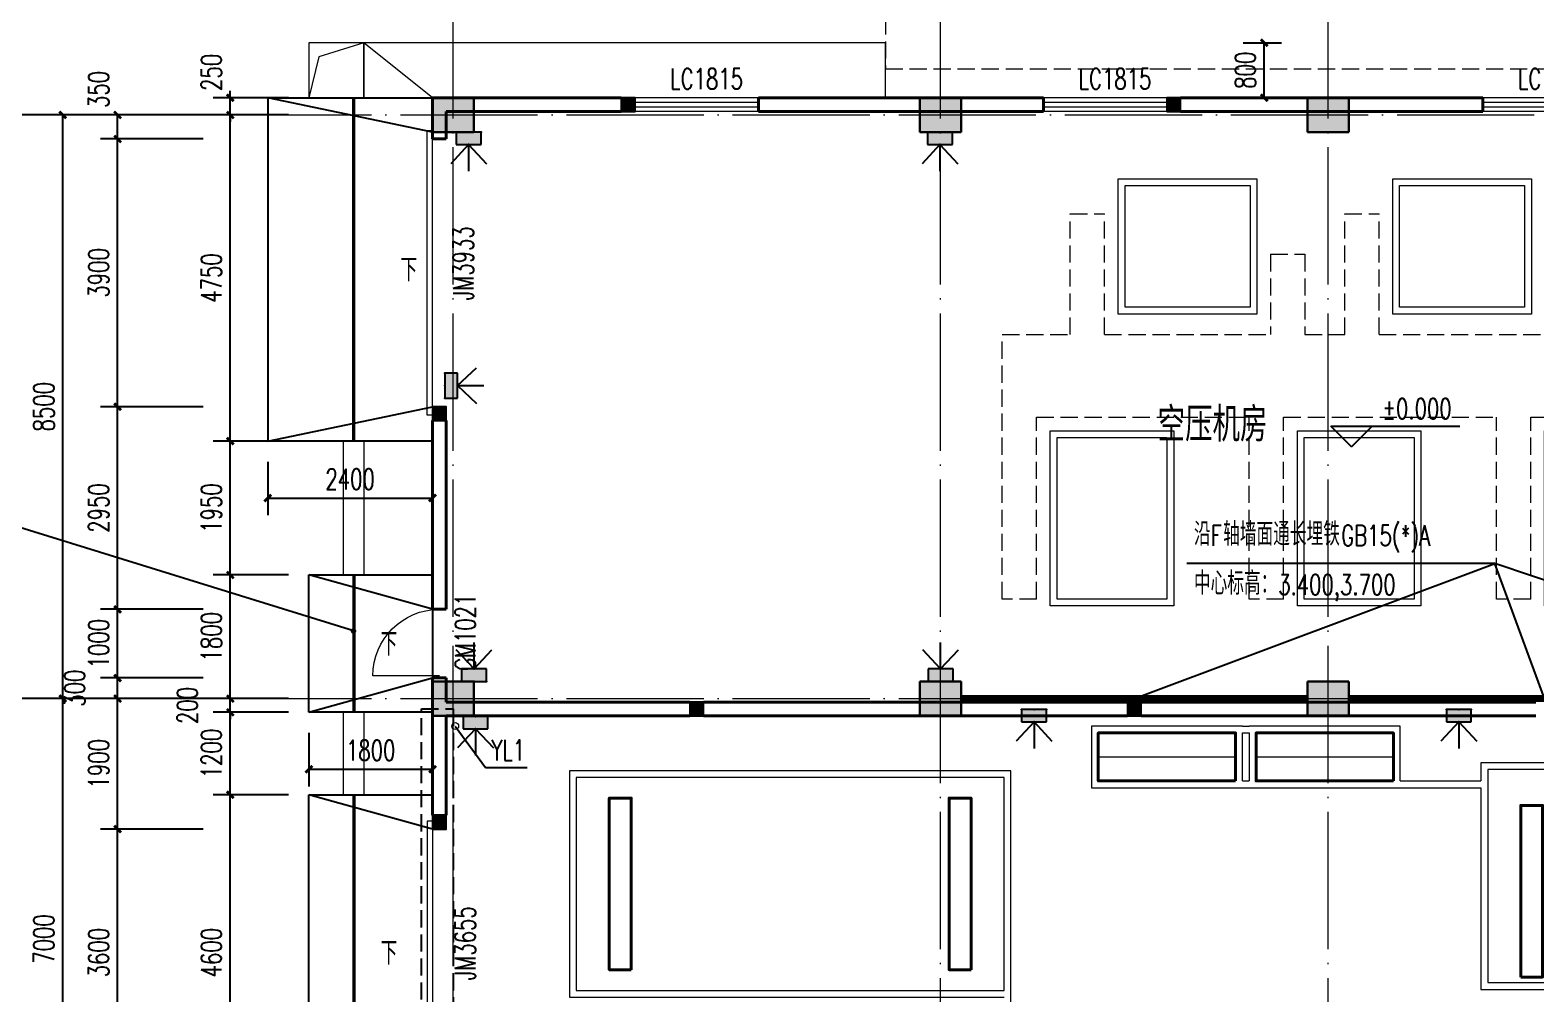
# Model space of a CAD drawing. Extents: x 238398 to 585159, y -66832 to 191977.
# Drawn here: x 384248 to 406185, y 78296 to 92331 of the extents above; entities that cross this region are included whole.
import ezdxf

# ---------------------------------------------------------------- set-up
doc = ezdxf.new("R2010")
doc.units = 0
doc.header["$LTSCALE"] = 1000
doc.header["$MEASUREMENT"] = 0
for name, pattern in [('DASH', [0.35, 0.25, -0.1]), ('DASHDOT', [1, 0.5, -0.25, 0, -0.25]), ('DOTE', [2.42, 2, -0.2, 0.02, -0.2])]:
    doc.linetypes.add(name, pattern=pattern)
doc.layers.get('0').update_dxf_attribs({"color": 8})
doc.layers.get('Defpoints').update_dxf_attribs({"color": 8})
for name, color, linetype in [('-人员定位', 6, 'Continuous'), ('AXIS', 8, 'Continuous'), ('DIM_ELEV', 8, 'Continuous'), ('DIM_LEAD', 8, 'Continuous'), ('DIM_SYMB', 8, 'Continuous'), ('GZZ', 8, 'Continuous'), ('PUB_DIM', 8, 'Continuous'), ('S_STAIR', 8, 'Continuous'), ('WINDOW_TEXT', 8, 'Continuous')]:
    doc.layers.add(name, color=color, linetype=linetype)
for name, color, linetype, lineweight in [('COLUMN', 8, 'Continuous', 30), ('DOTE', 8, 'DOTE', 13), ('PUB_HATCH', 8, 'Continuous', 5), ('PUB_TEXT', 8, 'Continuous', 20), ('WALL', 8, 'Continuous', 40), ('WINDOW', 8, 'Continuous', 18), ('水', 8, 'Continuous', 18), ('电', 8, 'Continuous', 18), ('设备层', 8, 'Continuous', 5)]:
    doc.layers.add(name, color=color, linetype=linetype, lineweight=lineweight)
doc.styles.add('_TCH_DIM', font='SIMPLEX', dxfattribs={"bigfont": 'GBCBIG'})
doc.styles.add('_TCH_DIM_T3', font='SIMPLEX', dxfattribs={"width": 0.705882, "bigfont": 'GBCBIG'})
doc.styles.add('_TCH_WINDOW', font='geditxt.shx', dxfattribs={"bigfont": 'hztxt1.shx'})
doc.styles.add('HZTXT', font='geditxt.shx', dxfattribs={"width": 0.8, "bigfont": 'hztxt1.shx'})
doc.dimstyles.new('_TCH_ARCH&&100', dxfattribs={"dimtxt": 297.5, "dimasz": 100, "dimexe": 250, "dimexo": 300, "dimgap": 126.25, "dimtad": 1, "dimdec": 0, "dimzin": 0, "dimdsep": 46, "dimtxsty": '_TCH_DIM_T3', "dimblk": 'ARCHTICK', "dimcen": 0.09, "dimazin": 2, "dimtfac": 1, "dimtdec": 0, "dimtix": 1, "dimtmove": 2, "dimatfit": 3, "dimfxl": 0, "dimtolj": 1, "dimtzin": 0, "dimarcsym": 0})

# ---------------------------------------------------------------- blocks, each defined once
blk = doc.blocks.new('_ArchTick')
at = {"color": 0, "linetype": 'ByBlock', "const_width": 0.4}
blk.add_lwpolyline([(-0.5, -0.5), (0.5, 0.5)], dxfattribs=at)
blk = doc.blocks.new('*D529')
at = {"layer": 'AXIS', "color": 0, "lineweight": -2}
for p, q in [((386922, 91096), (383672, 91096)), ((383922, 47596), (383922, 91096)), ((386922, 47596), (383672, 47596))]:
    blk.add_line(p, q, dxfattribs=at)
at = {"layer": 'Defpoints', "color": 0}
for p in [(383922, 91096), (387222, 91096), (387222, 47596)]:
    blk.add_point(p, dxfattribs=at)
at = {"layer": 'AXIS', "color": 0, "lineweight": -2, "xscale": 100, "yscale": 100, "zscale": 100}
for p, rotation in [((383922, 91096), 90), ((383922, 47596), 270)]:
    blk.add_blockref('_ArchTick', p, dxfattribs=dict(at, rotation=rotation))
at = {"layer": 'AXIS', "color": 0, "insert": (383647, 69346), "char_height": 297.5, "attachment_point": 5, "rotation": 90, "style": '_TCH_DIM_T3'}
blk.add_mtext('\\A1;43500', dxfattribs=at)
blk = doc.blocks.new('*D534')
at = {"layer": 'AXIS', "color": 0, "lineweight": -2}
for p, q in [((386922, 82596), (384472, 82596)), ((384722, 75596), (384722, 82596)), ((386922, 75596), (384472, 75596))]:
    blk.add_line(p, q, dxfattribs=at)
at = {"layer": 'Defpoints', "color": 0}
for p in [(384722, 82596), (387222, 82596), (387222, 75596)]:
    blk.add_point(p, dxfattribs=at)
at = {"layer": 'AXIS', "color": 0, "lineweight": -2, "xscale": 100, "yscale": 100, "zscale": 100}
for p, rotation in [((384722, 82596), 90), ((384722, 75596), 270)]:
    blk.add_blockref('_ArchTick', p, dxfattribs=dict(at, rotation=rotation))
at = {"layer": 'AXIS', "color": 0, "insert": (384447, 79096), "char_height": 297.5, "attachment_point": 5, "rotation": 90, "style": '_TCH_DIM_T3'}
blk.add_mtext('\\A1;7000', dxfattribs=at)
blk = doc.blocks.new('*D535')
at = {"layer": 'AXIS', "color": 0, "lineweight": -2}
for p, q in [((386922, 91096), (384472, 91096)), ((384722, 82596), (384722, 91096)), ((386922, 82596), (384472, 82596))]:
    blk.add_line(p, q, dxfattribs=at)
at = {"layer": 'Defpoints', "color": 0}
for p in [(384722, 91096), (387222, 91096), (387222, 82596)]:
    blk.add_point(p, dxfattribs=at)
at = {"layer": 'AXIS', "color": 0, "lineweight": -2, "xscale": 100, "yscale": 100, "zscale": 100}
for p, rotation in [((384722, 91096), 90), ((384722, 82596), 270)]:
    blk.add_blockref('_ArchTick', p, dxfattribs=dict(at, rotation=rotation))
at = {"layer": 'AXIS', "color": 0, "insert": (384447, 86846), "char_height": 297.5, "attachment_point": 5, "rotation": 90, "style": '_TCH_DIM_T3'}
blk.add_mtext('\\A1;8500', dxfattribs=at)
blk = doc.blocks.new('readsfdsasdas')
at = {"layer": '设备层', "linetype": 'DASH'}
for p, q in [((359154, 152794), (373264, 152794)), ((359154, 152794), (359154, 152044)), ((373264, 148174), (373264, 152794)), ((359154, 152044), (372764, 152044)), ((372764, 148174), (372764, 152044)), ((361844, 148174), (361844, 149934)), ((361844, 149934), (362344, 149934)), ((362344, 148174), (362344, 149934)), ((365844, 148174), (365844, 149934)), ((365844, 149934), (366344, 149934)), ((366344, 148174), (366344, 149934)), ((369844, 148174), (369844, 149934)), ((369844, 149934), (370344, 149934)), ((370344, 148174), (370344, 149934)), ((364764, 149344), (365264, 149344)), ((364764, 149344), (364764, 148174)), ((365264, 149344), (365264, 148174)), ((368764, 149344), (369264, 149344)), ((368764, 149344), (368764, 148174)), ((369264, 149344), (369264, 148174)), ((360854, 148174), (361844, 148174)), ((360854, 144324), (360854, 148174)), ((362344, 148174), (364764, 148174)), ((365264, 148174), (365844, 148174)), ((366344, 148174), (368764, 148174)), ((369264, 148174), (369844, 148174)), ((370344, 148174), (372764, 148174)), ((373264, 148174), (377054, 148174)), ((377054, 148174), (377054, 146974)), ((361354, 144324), (361354, 146974)), ((361354, 146974), (364454, 146974)), ((364454, 144324), (364454, 146974)), ((364954, 144324), (364954, 146974)), ((364954, 146974), (368054, 146974)), ((368054, 144324), (368054, 146974)), ((368554, 144324), (368554, 146974)), ((368554, 146974), (371654, 146974)), ((371654, 144324), (371654, 146974)), ((372154, 144324), (372154, 146974)), ((372154, 146974), (377054, 146974)), ((361354, 144324), (360854, 144324)), ((364954, 144324), (364454, 144324)), ((368554, 144324), (368054, 144324)), ((372154, 144324), (371654, 144324))]:
    blk.add_line(p, q, dxfattribs=at)
at = {"layer": '设备层'}
for points in [[(362544, 150444), (364564, 150444), (364564, 148474), (362544, 148474)], [(362644, 150344), (364464, 150344), (364464, 148574), (362644, 148574)], [(366544, 150444), (368564, 150444), (368564, 148474), (366544, 148474)], [(366644, 150344), (368464, 150344), (368464, 148574), (366644, 148574)], [(370544, 150444), (372564, 150444), (372564, 148474), (370544, 148474)], [(370644, 150344), (372464, 150344), (372464, 148574), (370644, 148574)], [(361554, 144224), (361554, 146774), (363354, 146774), (363354, 144224)], [(365154, 144224), (365154, 146774), (366954, 146774), (366954, 144224)], [(368754, 144224), (368754, 146774), (370554, 146774), (370554, 144224)], [(372354, 144224), (372354, 146774), (374154, 146774), (374154, 144224)], [(361654, 144324), (361654, 146674), (363254, 146674), (363254, 144324)], [(365254, 144324), (365254, 146674), (366854, 146674), (366854, 144324)], [(368854, 144324), (368854, 146674), (370454, 146674), (370454, 144324)], [(372454, 144324), (372454, 146674), (374054, 146674), (374054, 144324)]]:
    blk.add_lwpolyline(points, close=True, dxfattribs=at)
blk = doc.blocks.new('43asdffda')
at = {"layer": '设备层'}
for p, q in [((426555, 131030), (426655, 131030)), ((426555, 130930), (426655, 130930)), ((426555, 130230), (426655, 130230)), ((426555, 130130), (426655, 130130)), ((422601, 129980), (422601, 129980))]:
    blk.add_line(p, q, dxfattribs=at)
at = {"layer": '设备层', "linetype": 'DASHDOT', "ltscale": 500}
for p, q in [((424455, 130580), (426455, 130580)), ((426755, 130580), (428755, 130580))]:
    blk.add_line(p, q, dxfattribs=at)
at = {"layer": '设备层', "ltscale": 500}
for p, q in [((428855, 130230), (430028, 130230)), ((428855, 130130), (430028, 130130)), ((423182, 126060), (423182, 127380))]:
    blk.add_line(p, q, dxfattribs=at)
at = {"layer": '设备层'}
for points in [[(426555, 131030), (424355, 131030), (424355, 130130)], [(428855, 130230), (428855, 131030), (426655, 131030)], [(426555, 130230), (426555, 130930)], [(426655, 130930), (426655, 130230)], [(423182, 127380), (423182, 130380), (416749, 130380), (416749, 127080), (423082, 127080)], [(436461, 127495), (436461, 130495), (430028, 130495), (430028, 130230)], [(436361, 127295), (436361, 130395), (430128, 130395), (430128, 127295), (436361, 127295)], [(423082, 127180), (423082, 130280), (416849, 130280), (416849, 127180), (423082, 127180)], [(424355, 130130), (426555, 130130)], [(426655, 130130), (428855, 130130)], [(430028, 130130), (430028, 127195), (436361, 127195)]]:
    blk.add_lwpolyline(points, dxfattribs=at)
at = {"layer": '设备层', "lineweight": 40}
for points in [[(426455, 130230), (426455, 130930), (424455, 130930), (424455, 130230)], [(428755, 130230), (428755, 130930), (426755, 130930), (426755, 130230)], [(417650, 127480), (417650, 129980), (417330, 129980), (417330, 127480)], [(422601, 127480), (422601, 129980), (422281, 129980), (422281, 127480)], [(430609, 127375), (430609, 129875), (430929, 129875), (430929, 127375)]]:
    blk.add_lwpolyline(points, close=True, dxfattribs=at)
at = {"layer": '设备层', "ltscale": 500}
for points in [[(426555, 130230), (426555, 130930)], [(426655, 130930), (426655, 130230)]]:
    blk.add_lwpolyline(points, dxfattribs=at)
blk = doc.blocks.new('*D139')
at = {"layer": 'Defpoints', "color": 0}
for p in [(387164, 91346), (388310, 91346), (388310, 91096)]:
    blk.add_point(p, dxfattribs=at)
at = {"layer": 'PUB_DIM', "color": 0, "lineweight": -2}
for p, q in [((388010, 91346), (386914, 91346)), ((387164, 91346), (387164, 91446)), ((387164, 91096), (387164, 91346)), ((388010, 91096), (386914, 91096)), ((387164, 91096), (387164, 90996))]:
    blk.add_line(p, q, dxfattribs=at)
at = {"layer": 'PUB_DIM', "color": 0, "lineweight": -2, "xscale": 100, "yscale": 100, "zscale": 100}
for p, rotation in [((387164, 91346), 270), ((387164, 91096), 90)]:
    blk.add_blockref('_ArchTick', p, dxfattribs=dict(at, rotation=rotation))
at = {"layer": 'PUB_DIM', "color": 0, "insert": (386889, 91716), "char_height": 297.5, "attachment_point": 5, "rotation": 90, "style": '_TCH_DIM_T3'}
blk.add_mtext('\\A1;250', dxfattribs=at)
blk = doc.blocks.new('*D140')
at = {"layer": 'Defpoints', "color": 0}
for p in [(387164, 91096), (388310, 91096), (388310, 86346)]:
    blk.add_point(p, dxfattribs=at)
at = {"layer": 'PUB_DIM', "color": 0, "lineweight": -2}
for p, q in [((388010, 91096), (386914, 91096)), ((387164, 86346), (387164, 91096)), ((388010, 86346), (386914, 86346))]:
    blk.add_line(p, q, dxfattribs=at)
at = {"layer": 'PUB_DIM', "color": 0, "lineweight": -2, "xscale": 100, "yscale": 100, "zscale": 100}
for p, rotation in [((387164, 91096), 90), ((387164, 86346), 270)]:
    blk.add_blockref('_ArchTick', p, dxfattribs=dict(at, rotation=rotation))
at = {"layer": 'PUB_DIM', "color": 0, "insert": (386889, 88721), "char_height": 297.5, "attachment_point": 5, "rotation": 90, "style": '_TCH_DIM_T3'}
blk.add_mtext('\\A1;4750', dxfattribs=at)
blk = doc.blocks.new('*D141')
at = {"layer": 'Defpoints', "color": 0}
for p in [(387164, 86346), (388310, 86346), (388310, 84396)]:
    blk.add_point(p, dxfattribs=at)
at = {"layer": 'PUB_DIM', "color": 0, "lineweight": -2}
for p, q in [((388010, 86346), (386914, 86346)), ((387164, 84396), (387164, 86346)), ((388010, 84396), (386914, 84396))]:
    blk.add_line(p, q, dxfattribs=at)
at = {"layer": 'PUB_DIM', "color": 0, "lineweight": -2, "xscale": 100, "yscale": 100, "zscale": 100}
for p, rotation in [((387164, 86346), 90), ((387164, 84396), 270)]:
    blk.add_blockref('_ArchTick', p, dxfattribs=dict(at, rotation=rotation))
at = {"layer": 'PUB_DIM', "color": 0, "insert": (386889, 85371), "char_height": 297.5, "attachment_point": 5, "rotation": 90, "style": '_TCH_DIM_T3'}
blk.add_mtext('\\A1;1950', dxfattribs=at)
blk = doc.blocks.new('*D142')
at = {"layer": 'Defpoints', "color": 0}
for p in [(387164, 84396), (388310, 84396), (388310, 82596)]:
    blk.add_point(p, dxfattribs=at)
at = {"layer": 'PUB_DIM', "color": 0, "lineweight": -2}
for p, q in [((388010, 84396), (386914, 84396)), ((387164, 82596), (387164, 84396)), ((388010, 82596), (386914, 82596))]:
    blk.add_line(p, q, dxfattribs=at)
at = {"layer": 'PUB_DIM', "color": 0, "lineweight": -2, "xscale": 100, "yscale": 100, "zscale": 100}
for p, rotation in [((387164, 84396), 90), ((387164, 82596), 270)]:
    blk.add_blockref('_ArchTick', p, dxfattribs=dict(at, rotation=rotation))
at = {"layer": 'PUB_DIM', "color": 0, "insert": (386889, 83496), "char_height": 297.5, "attachment_point": 5, "rotation": 90, "style": '_TCH_DIM_T3'}
blk.add_mtext('\\A1;1800', dxfattribs=at)
blk = doc.blocks.new('*D143')
at = {"layer": 'Defpoints', "color": 0}
for p in [(387164, 82596), (388310, 82596), (388310, 82396)]:
    blk.add_point(p, dxfattribs=at)
at = {"layer": 'PUB_DIM', "color": 0, "lineweight": -2}
for p, q in [((388010, 82596), (386914, 82596)), ((387164, 82596), (387164, 82696)), ((387164, 82396), (387164, 82596)), ((388010, 82396), (386914, 82396)), ((387164, 82396), (387164, 82296))]:
    blk.add_line(p, q, dxfattribs=at)
at = {"layer": 'PUB_DIM', "color": 0, "lineweight": -2, "xscale": 100, "yscale": 100, "zscale": 100}
for p, rotation in [((387164, 82596), 270), ((387164, 82396), 90)]:
    blk.add_blockref('_ArchTick', p, dxfattribs=dict(at, rotation=rotation))
at = {"layer": 'PUB_DIM', "color": 0, "insert": (386539, 82496), "char_height": 297.5, "attachment_point": 5, "rotation": 90, "style": '_TCH_DIM_T3'}
blk.add_mtext('\\A1;200', dxfattribs=at)
blk = doc.blocks.new('*D144')
at = {"layer": 'Defpoints', "color": 0}
for p in [(387164, 82396), (388310, 82396), (388310, 81196)]:
    blk.add_point(p, dxfattribs=at)
at = {"layer": 'PUB_DIM', "color": 0, "lineweight": -2}
for p, q in [((388010, 82396), (386914, 82396)), ((387164, 81196), (387164, 82396)), ((388010, 81196), (386914, 81196))]:
    blk.add_line(p, q, dxfattribs=at)
at = {"layer": 'PUB_DIM', "color": 0, "lineweight": -2, "xscale": 100, "yscale": 100, "zscale": 100}
for p, rotation in [((387164, 82396), 90), ((387164, 81196), 270)]:
    blk.add_blockref('_ArchTick', p, dxfattribs=dict(at, rotation=rotation))
at = {"layer": 'PUB_DIM', "color": 0, "insert": (386889, 81796), "char_height": 297.5, "attachment_point": 5, "rotation": 90, "style": '_TCH_DIM_T3'}
blk.add_mtext('\\A1;1200', dxfattribs=at)
blk = doc.blocks.new('*D145')
at = {"layer": 'Defpoints', "color": 0}
for p in [(387164, 81196), (388310, 81196), (388310, 76596)]:
    blk.add_point(p, dxfattribs=at)
at = {"layer": 'PUB_DIM', "color": 0, "lineweight": -2}
for p, q in [((388010, 81196), (386914, 81196)), ((387164, 76596), (387164, 81196)), ((388010, 76596), (386914, 76596))]:
    blk.add_line(p, q, dxfattribs=at)
at = {"layer": 'PUB_DIM', "color": 0, "lineweight": -2, "xscale": 100, "yscale": 100, "zscale": 100}
for p, rotation in [((387164, 81196), 90), ((387164, 76596), 270)]:
    blk.add_blockref('_ArchTick', p, dxfattribs=dict(at, rotation=rotation))
at = {"layer": 'PUB_DIM', "color": 0, "insert": (386889, 78896), "char_height": 297.5, "attachment_point": 5, "rotation": 90, "style": '_TCH_DIM_T3'}
blk.add_mtext('\\A1;4600', dxfattribs=at)
blk = doc.blocks.new('*D158')
at = {"layer": 'Defpoints', "color": 0}
for p in [(387710, 86346), (390110, 86346), (390110, 85517)]:
    blk.add_point(p, dxfattribs=at)
at = {"layer": 'PUB_DIM', "color": 0, "lineweight": -2}
for p, q in [((387710, 86046), (387710, 85267)), ((390110, 86046), (390110, 85267)), ((387710, 85517), (390110, 85517))]:
    blk.add_line(p, q, dxfattribs=at)
at = {"layer": 'PUB_DIM', "color": 0, "lineweight": -2, "xscale": 100, "yscale": 100, "zscale": 100, "rotation": 180}
blk.add_blockref('_ArchTick', (387710, 85517), dxfattribs=at)
at = {"layer": 'PUB_DIM', "color": 0, "lineweight": -2, "xscale": 100, "yscale": 100, "zscale": 100}
blk.add_blockref('_ArchTick', (390110, 85517), dxfattribs=at)
at = {"layer": 'PUB_DIM', "color": 0, "insert": (388910, 85792), "char_height": 297.5, "attachment_point": 5, "style": '_TCH_DIM_T3'}
blk.add_mtext('\\A1;2400', dxfattribs=at)
blk = doc.blocks.new('*D159')
at = {"layer": 'Defpoints', "color": 0}
for p in [(388310, 82396), (390110, 82396), (390110, 81567)]:
    blk.add_point(p, dxfattribs=at)
at = {"layer": 'PUB_DIM', "color": 0, "lineweight": -2}
for p, q in [((388310, 82096), (388310, 81317)), ((390110, 82096), (390110, 81317)), ((388310, 81567), (390110, 81567))]:
    blk.add_line(p, q, dxfattribs=at)
at = {"layer": 'PUB_DIM', "color": 0, "lineweight": -2, "xscale": 100, "yscale": 100, "zscale": 100, "rotation": 180}
blk.add_blockref('_ArchTick', (388310, 81567), dxfattribs=at)
at = {"layer": 'PUB_DIM', "color": 0, "lineweight": -2, "xscale": 100, "yscale": 100, "zscale": 100}
blk.add_blockref('_ArchTick', (390110, 81567), dxfattribs=at)
at = {"layer": 'PUB_DIM', "color": 0, "insert": (389210, 81842), "char_height": 297.5, "attachment_point": 5, "style": '_TCH_DIM_T3'}
blk.add_mtext('\\A1;1800', dxfattribs=at)
blk = doc.blocks.new('*D403')
at = {"layer": 'Defpoints', "color": 0}
for p in [(401619, 92146), (402228, 92146), (401619, 91346)]:
    blk.add_point(p, dxfattribs=at)
at = {"layer": 'PUB_DIM', "color": 0, "lineweight": -2}
for p, q in [((401919, 92146), (402478, 92146)), ((402228, 91346), (402228, 92146)), ((401919, 91346), (402478, 91346))]:
    blk.add_line(p, q, dxfattribs=at)
at = {"layer": 'PUB_DIM', "color": 0, "lineweight": -2, "xscale": 100, "yscale": 100, "zscale": 100}
for p, rotation in [((402228, 92146), 90), ((402228, 91346), 270)]:
    blk.add_blockref('_ArchTick', p, dxfattribs=dict(at, rotation=rotation))
at = {"layer": 'PUB_DIM', "color": 0, "insert": (401953, 91746), "char_height": 297.5, "attachment_point": 5, "rotation": 90, "style": '_TCH_DIM_T3'}
blk.add_mtext('\\A1;800', dxfattribs=at)
blk = doc.blocks.new('*D437')
at = {"layer": 'Defpoints', "color": 0}
for p in [(385522, 80696), (387067, 80696), (387067, 77096)]:
    blk.add_point(p, dxfattribs=at)
at = {"layer": 'PUB_DIM', "color": 0, "lineweight": -2}
for p, q in [((386767, 80696), (385272, 80696)), ((385522, 77096), (385522, 80696)), ((386767, 77096), (385272, 77096))]:
    blk.add_line(p, q, dxfattribs=at)
at = {"layer": 'PUB_DIM', "color": 0, "lineweight": -2, "xscale": 100, "yscale": 100, "zscale": 100}
for p, rotation in [((385522, 80696), 90), ((385522, 77096), 270)]:
    blk.add_blockref('_ArchTick', p, dxfattribs=dict(at, rotation=rotation))
at = {"layer": 'PUB_DIM', "color": 0, "insert": (385247, 78896), "char_height": 297.5, "attachment_point": 5, "rotation": 90, "style": '_TCH_DIM_T3'}
blk.add_mtext('\\A1;3600', dxfattribs=at)
blk = doc.blocks.new('*D438')
at = {"layer": 'Defpoints', "color": 0}
for p in [(385522, 82596), (387067, 82596), (387067, 80696)]:
    blk.add_point(p, dxfattribs=at)
at = {"layer": 'PUB_DIM', "color": 0, "lineweight": -2}
for p, q in [((386767, 82596), (385272, 82596)), ((385522, 80696), (385522, 82596)), ((386767, 80696), (385272, 80696))]:
    blk.add_line(p, q, dxfattribs=at)
at = {"layer": 'PUB_DIM', "color": 0, "lineweight": -2, "xscale": 100, "yscale": 100, "zscale": 100}
for p, rotation in [((385522, 82596), 90), ((385522, 80696), 270)]:
    blk.add_blockref('_ArchTick', p, dxfattribs=dict(at, rotation=rotation))
at = {"layer": 'PUB_DIM', "color": 0, "insert": (385247, 81646), "char_height": 297.5, "attachment_point": 5, "rotation": 90, "style": '_TCH_DIM_T3'}
blk.add_mtext('\\A1;1900', dxfattribs=at)
blk = doc.blocks.new('*D439')
at = {"layer": 'Defpoints', "color": 0}
for p in [(385522, 82896), (387067, 82896), (387067, 82596)]:
    blk.add_point(p, dxfattribs=at)
at = {"layer": 'PUB_DIM', "color": 0, "lineweight": -2}
for p, q in [((386767, 82896), (385272, 82896)), ((385522, 82596), (385522, 82896)), ((386767, 82596), (385272, 82596))]:
    blk.add_line(p, q, dxfattribs=at)
at = {"layer": 'PUB_DIM', "color": 0, "lineweight": -2, "xscale": 100, "yscale": 100, "zscale": 100}
for p, rotation in [((385522, 82896), 90), ((385522, 82596), 270)]:
    blk.add_blockref('_ArchTick', p, dxfattribs=dict(at, rotation=rotation))
at = {"layer": 'PUB_DIM', "color": 0, "insert": (384897, 82746), "char_height": 297.5, "attachment_point": 5, "rotation": 90, "style": '_TCH_DIM_T3'}
blk.add_mtext('\\A1;300', dxfattribs=at)
blk = doc.blocks.new('*D440')
at = {"layer": 'Defpoints', "color": 0}
for p in [(385522, 83896), (387067, 83896), (387067, 82896)]:
    blk.add_point(p, dxfattribs=at)
at = {"layer": 'PUB_DIM', "color": 0, "lineweight": -2}
for p, q in [((386767, 83896), (385272, 83896)), ((385522, 82896), (385522, 83896)), ((386767, 82896), (385272, 82896))]:
    blk.add_line(p, q, dxfattribs=at)
at = {"layer": 'PUB_DIM', "color": 0, "lineweight": -2, "xscale": 100, "yscale": 100, "zscale": 100}
for p, rotation in [((385522, 83896), 90), ((385522, 82896), 270)]:
    blk.add_blockref('_ArchTick', p, dxfattribs=dict(at, rotation=rotation))
at = {"layer": 'PUB_DIM', "color": 0, "insert": (385247, 83396), "char_height": 297.5, "attachment_point": 5, "rotation": 90, "style": '_TCH_DIM_T3'}
blk.add_mtext('\\A1;1000', dxfattribs=at)
blk = doc.blocks.new('*D441')
at = {"layer": 'Defpoints', "color": 0}
for p in [(385522, 86846), (387067, 86846), (387067, 83896)]:
    blk.add_point(p, dxfattribs=at)
at = {"layer": 'PUB_DIM', "color": 0, "lineweight": -2}
for p, q in [((386767, 86846), (385272, 86846)), ((385522, 83896), (385522, 86846)), ((386767, 83896), (385272, 83896))]:
    blk.add_line(p, q, dxfattribs=at)
at = {"layer": 'PUB_DIM', "color": 0, "lineweight": -2, "xscale": 100, "yscale": 100, "zscale": 100}
for p, rotation in [((385522, 86846), 90), ((385522, 83896), 270)]:
    blk.add_blockref('_ArchTick', p, dxfattribs=dict(at, rotation=rotation))
at = {"layer": 'PUB_DIM', "color": 0, "insert": (385247, 85371), "char_height": 297.5, "attachment_point": 5, "rotation": 90, "style": '_TCH_DIM_T3'}
blk.add_mtext('\\A1;2950', dxfattribs=at)
blk = doc.blocks.new('*D442')
at = {"layer": 'Defpoints', "color": 0}
for p in [(385522, 90746), (387067, 90746), (387067, 86846)]:
    blk.add_point(p, dxfattribs=at)
at = {"layer": 'PUB_DIM', "color": 0, "lineweight": -2}
for p, q in [((386767, 90746), (385272, 90746)), ((385522, 86846), (385522, 90746)), ((386767, 86846), (385272, 86846))]:
    blk.add_line(p, q, dxfattribs=at)
at = {"layer": 'PUB_DIM', "color": 0, "lineweight": -2, "xscale": 100, "yscale": 100, "zscale": 100}
for p, rotation in [((385522, 90746), 90), ((385522, 86846), 270)]:
    blk.add_blockref('_ArchTick', p, dxfattribs=dict(at, rotation=rotation))
at = {"layer": 'PUB_DIM', "color": 0, "insert": (385247, 88796), "char_height": 297.5, "attachment_point": 5, "rotation": 90, "style": '_TCH_DIM_T3'}
blk.add_mtext('\\A1;3900', dxfattribs=at)
blk = doc.blocks.new('*D443')
at = {"layer": 'Defpoints', "color": 0}
for p in [(385522, 91096), (387067, 91096), (387067, 90746)]:
    blk.add_point(p, dxfattribs=at)
at = {"layer": 'PUB_DIM', "color": 0, "lineweight": -2}
for p, q in [((386767, 91096), (385272, 91096)), ((385522, 90746), (385522, 91096)), ((386767, 90746), (385272, 90746))]:
    blk.add_line(p, q, dxfattribs=at)
at = {"layer": 'PUB_DIM', "color": 0, "lineweight": -2, "xscale": 100, "yscale": 100, "zscale": 100}
for p, rotation in [((385522, 91096), 90), ((385522, 90746), 270)]:
    blk.add_blockref('_ArchTick', p, dxfattribs=dict(at, rotation=rotation))
at = {"layer": 'PUB_DIM', "color": 0, "insert": (385247, 91466), "char_height": 297.5, "attachment_point": 5, "rotation": 90, "style": '_TCH_DIM_T3'}
blk.add_mtext('\\A1;350', dxfattribs=at)
blk = doc.blocks.new('$DorLib2D$00000126')
at = {"color": 0, "linetype": 'Continuous'}
for p, q in [((-0.532, 0.5), (-0.532, 0.9)), ((0.532, 0.9), (0.532, 0.5))]:
    blk.add_line(p, q, dxfattribs=at)
at = {"color": 0, "linetype": 'DASH'}
for p, q in [((-0.532, 0.9), (0.532, 0.9)), ((-0.532, 0.5), (0.532, 0.5))]:
    blk.add_line(p, q, dxfattribs=at)
blk = doc.blocks.new('$DorLib2D$00000003')
blk.add_line((0.47, 0), (0.47, 0.97))
at = {"lineweight": 13}
blk.add_arc((0.47, 0), 0.97, 90, 180, dxfattribs=at)
blk = doc.blocks.new('$TCHSYS$WIN2D')
for p, q in [((-0.5, 0.5), (0.5, 0.5)), ((0.5, 0.167), (-0.5, 0.167)), ((0.5, -0.167), (-0.5, -0.167)), ((-0.5, -0.5), (0.5, -0.5))]:
    blk.add_line(p, q)
blk = doc.blocks.new('_FZH')
blk.add_lwpolyline([(-0.5, -0.5), (0.5, -0.5), (0.5, 0.5), (-0.5, 0.5)], close=True)
at = {"layer": 'PUB_HATCH'}
blk.add_solid([(-0.5, -0.5), (0.5, -0.5), (-0.5, 0.5), (0.5, 0.5)], dxfattribs=at)
blk = doc.blocks.new('定位基站')
at = {"layer": '-人员定位', "ltscale": 0.01}
h = blk.add_hatch(color=256, dxfattribs=at)
h.dxf.hatch_style = 1
h.paths.add_polyline_path([(406524, 477798), (406524, 477617), (406162, 477617), (406162, 477798)])
at = {"layer": '-人员定位', "color": 6}
for p, q in [((406343, 477798), (406082, 478077)), ((406343, 477798), (406343, 478186)), ((406343, 477798), (406604, 478077)), ((406343, 477995), (406343, 477995)), ((406162, 477798), (406524, 477798)), ((406162, 477617), (406162, 477798)), ((406524, 477617), (406162, 477617)), ((406524, 477798), (406524, 477617))]:
    blk.add_line(p, q, dxfattribs=at)
for p in [(406162, 477617), (406343, 477798), (406343, 477617), (406524, 477617)]:
    blk.add_point(p, dxfattribs=at)
blk = doc.blocks.new('zw1')
at = {"layer": 'PUB_HATCH'}
for points in [[(390710.3, 90846.1), (390710.3, 91346.1), (390110.3, 91346.1), (390110.3, 90846.1)], [(397810.3, 90846.1), (397810.3, 91346.1), (397210.3, 91346.1), (397210.3, 90846.1)], [(403460.3, 90846.1), (403460.3, 91346.1), (402860.3, 91346.1), (402860.3, 90846.1)], [(390710.3, 82346.1), (390710.3, 82846.1), (390110.3, 82846.1), (390110.3, 82346.1)], [(397810.3, 82346.1), (397810.3, 82846.1), (397210.3, 82846.1), (397210.3, 82346.1)], [(403460.3, 82346.1), (403460.3, 82846.1), (402860.3, 82846.1), (402860.3, 82346.1)]]:
    blk.add_hatch(color=256, dxfattribs=at).paths.add_polyline_path(points)
at = {"layer": 'AXIS'}
for p, q in [((387221.9, 91096.1), (383221.9, 91096.1)), ((387221.9, 82596.1), (383221.9, 82596.1))]:
    blk.add_line(p, q, dxfattribs=at)
at = {"layer": 'COLUMN'}
for p, q in [((390710.3, 91346.1), (390110.3, 91346.1)), ((390110.3, 91346.1), (390110.3, 90846.1)), ((390710.3, 90846.1), (390710.3, 91346.1)), ((397810.3, 91346.1), (397210.3, 91346.1)), ((397210.3, 91346.1), (397210.3, 90846.1)), ((397810.3, 90846.1), (397810.3, 91346.1)), ((403460.3, 91346.1), (402860.3, 91346.1)), ((402860.3, 91346.1), (402860.3, 90846.1)), ((403460.3, 90846.1), (403460.3, 91346.1)), ((390110.3, 90846.1), (390710.3, 90846.1)), ((397210.3, 90846.1), (397810.3, 90846.1)), ((402860.3, 90846.1), (403460.3, 90846.1)), ((390710.3, 82846.1), (390110.3, 82846.1)), ((390110.3, 82846.1), (390110.3, 82346.1)), ((390710.3, 82346.1), (390710.3, 82846.1)), ((397810.3, 82846.1), (397210.3, 82846.1)), ((397210.3, 82846.1), (397210.3, 82346.1)), ((397810.3, 82346.1), (397810.3, 82846.1)), ((403460.3, 82846.1), (402860.3, 82846.1)), ((402860.3, 82846.1), (402860.3, 82346.1)), ((403460.3, 82346.1), (403460.3, 82846.1)), ((390110.3, 82346.1), (390710.3, 82346.1)), ((397210.3, 82346.1), (397810.3, 82346.1)), ((402860.3, 82346.1), (403460.3, 82346.1))]:
    blk.add_line(p, q, dxfattribs=at)
at = {"layer": 'DOTE'}
for p, q in [((387221.9, 91096.1), (416127.9, 91096.1)), ((387221.9, 82596.1), (416127.9, 82596.1))]:
    blk.add_line(p, q, dxfattribs=at)
for points in [[(390410.3, 42646.1), (390410.3, 94439.3)], [(397510.3, 42646.1), (397510.3, 94439.3)], [(403160.3, 42646.1), (403160.3, 94439.3)]]:
    blk.add_lwpolyline(points, dxfattribs=at)
at = {"layer": 'AXIS'}
for p1, p2, distance, picture, middle in [((387221.9, 47596.1), (387221.9, 91096.1), 3300, '*D529', (383646.9, 69346.1)), ((387221.9, 82596.1), (387221.9, 91096.1), 2500, '*D535', (384446.9, 86846.1)), ((387221.9, 75596.1), (387221.9, 82596.1), 2500, '*D534', (384446.9, 79096.1))]:
    dim = blk.add_aligned_dim(p1=p1, p2=p2, distance=distance, dimstyle='_TCH_ARCH&&100', dxfattribs=at)
    dim.commit()
    dim.dimension.update_dxf_attribs({"geometry": picture, "text_midpoint": middle})

msp = doc.modelspace()

# ---------------------------------------------------------------- linework, layer by layer
at = {"layer": 'DIM_ELEV'}
for p, q in [((403498.3, 86263.2), (403198.3, 86563.2)), ((403198.3, 86563.2), (405079.5, 86563.2)), ((403498.3, 86263.2), (403798.3, 86563.2))]:
    msp.add_line(p, q, dxfattribs=at)
at = {"layer": 'DIM_LEAD'}
for p, q in [((388958.8, 83580.5), (383260.4, 85348.7)), ((400335.3, 82596.1), (405585.1, 84562)), ((405585.1, 84562), (401098.1, 84562)), ((406310.3, 82596.1), (405585.1, 84562)), ((411435.3, 82596.1), (405585.1, 84562)), ((390440.3, 82196.1), (390883.7, 81591.2)), ((390883.7, 81591.2), (391489.7, 81591.2))]:
    msp.add_line(p, q, dxfattribs=at)
at = {"layer": 'DIM_LEAD', "const_width": 40}
for points in [[(388977.9, 83574.6, 1), (388939.7, 83586.4, 1)], [(400316.6, 82589.1, 1), (400354.1, 82603.2, 1)]]:
    msp.add_lwpolyline(points, format="xyb", close=True, dxfattribs=at)
at = {"layer": 'DIM_LEAD', "linetype": 'DASH'}
msp.add_lwpolyline([(389948.4, 82446.9), (390410.3, 82446.9), (390410.3, 68762.4), (389948.4, 68762.4)], close=True, dxfattribs=at)
at = {"layer": 'DIM_SYMB'}
for points in [[(389539.6, 88846.1, 0, 0, 0), (388010.3, 88846.1, 80, 0, 0), (387710.3, 88846.1, 0, 0, 0)], [(389250.1, 83396.1, 0, 0, 0), (388610.3, 83396.1, 80, 0, 0), (388310.3, 83396.1, 0, 0, 0)], [(389250.1, 78896.1, 0, 0, 0), (388610.3, 78896.1, 80, 0, 0), (388310.3, 78896.1, 0, 0, 0)]]:
    msp.add_lwpolyline(points, format="xyseb", dxfattribs=at)
at = {"layer": 'S_STAIR'}
for p, q in [((387710.3, 91346.1), (390110.3, 91346.1)), ((390110.3, 90846.1), (387710.3, 91346.1)), ((387710.3, 91346.1), (387710.3, 86346.1)), ((387710.3, 86346.1), (390110.3, 86846.1)), ((390110.3, 86346.1), (387710.3, 86346.1)), ((388310.3, 82396.1), (388310.3, 84396.1)), ((388310.3, 84396.1), (390110.3, 84396.1)), ((390110.3, 83896.1), (388310.3, 84396.1)), ((388310.3, 82396.1), (390110.3, 82896.1)), ((390110.3, 82396.1), (388310.3, 82396.1)), ((388310.3, 76596.1), (388310.3, 81196.1)), ((388310.3, 81196.1), (390110.3, 81196.1)), ((390110.3, 80696.1), (388310.3, 81196.1))]:
    msp.add_line(p, q, dxfattribs=at)
msp.add_lwpolyline([(390110.3, 83896.1), (390110.3, 82896.1)], dxfattribs=at)
at = {"layer": 'WALL'}
for p, q in [((392860.2, 91346.1), (390110.3, 91346.1)), ((390110.3, 91346.1), (390110.3, 90746.1)), ((399010, 91346.1), (394860.2, 91346.1)), ((394860.2, 91346.1), (394860.2, 91146.1)), ((399010, 91146.1), (399010, 91346.1)), ((405410.3, 91346.1), (401010, 91346.1)), ((405410.3, 91146.1), (405410.3, 91346.1)), ((392860.2, 91146.1), (390310.3, 91146.1)), ((390310.3, 90746.1), (390310.3, 91146.1)), ((394860.2, 91146.1), (399010, 91146.1)), ((401010, 91146.1), (405410.3, 91146.1)), ((390110.3, 90746.1), (390310.3, 90746.1)), ((390110.3, 86646.1), (390110.3, 83896.1)), ((390310.3, 83896.1), (390310.3, 86646.1)), ((390110.3, 83896.1), (390310.3, 83896.1)), ((390310.3, 82896.1), (390110.3, 82896.1)), ((390110.3, 82896.1), (390110.3, 82446.1)), ((390310.3, 82546.1), (390310.3, 82896.1)), ((393860.2, 82546.1), (390310.3, 82546.1)), ((400235.3, 82546.1), (394060.2, 82546.1)), ((406185.3, 82546.1), (400435.3, 82546.1)), ((390110.3, 80896.1), (390110.3, 82446.1)), ((393860.2, 82346.1), (390310.3, 82346.1)), ((390310.3, 80896.1), (390310.3, 82346.1)), ((400235.3, 82346.1), (394060.2, 82346.1)), ((406185.3, 82346.1), (400435.3, 82346.1))]:
    msp.add_line(p, q, dxfattribs=at)
at = {"layer": '水'}
msp.add_lwpolyline([(388310.3, 91346.1), (389110.3, 91346.1), (389110.3, 92146.1), (388310.3, 92146.1)], close=True, dxfattribs=at)
for points in [[(389110.3, 92146.1), (388456.3, 91941.5), (388310.3, 91346.1)], [(396710.3, 91346.1), (396710.3, 92146.1), (389110.3, 92146.1), (389110.3, 91346.1)], [(390110.3, 91346.1), (389110.3, 92146.1)], [(388810.3, 86346.1), (388810.3, 84396.1)], [(389110.3, 86346.1), (389110.3, 84396.1)], [(388810.3, 82396.1), (388810.3, 81196.1)], [(389110.3, 82396.1), (389110.3, 81196.1)]]:
    msp.add_lwpolyline(points, dxfattribs=at)
at = {"layer": '水', "linetype": 'DASH', "const_width": 50}
for points in [[(388960.3, 86346.1), (388960.3, 91346.1)], [(388967.3, 84396.1), (388967.3, 82396.1)], [(388965.3, 81196.1), (388965.3, 76596.1)]]:
    msp.add_lwpolyline(points, dxfattribs=at)
at = {"layer": '水'}
msp.add_circle((390440.3, 82196.1), 50, dxfattribs=at)
at = {"layer": '电', "linetype": 'DASH', "const_width": 100}
for points in [[(397810.3, 82596.1), (402860.3, 82596.1)], [(403460.3, 82596.1), (409160.3, 82596.1)]]:
    msp.add_lwpolyline(points, dxfattribs=at)

# ---------------------------------------------------------------- block references
at = {"layer": '-人员定位', "xscale": -1}
for p, rotation in [((-15706.6, 568463.2), 180), ((-8839.7, 568463.2), 180), ((-87326, -319189.3), 270), ((-15607.7, 559953.7), 180), ((-7468.9, 560053.7), 180), ((-1279.7, 560053.7), 180)]:
    msp.add_blockref('定位基站', p, dxfattribs=dict(at, rotation=rotation))
for p in [(797058.3, -394770.9), (803856.3, -394770.9)]:
    msp.add_blockref('定位基站', p, dxfattribs=at)
for name, p in [('zw1', (0, 0)), ('readsfdsasdas', (37556.5, -60277.9)), ('43asdffda', (-24645.1, -48834.1))]:
    msp.add_blockref(name, p)
at = {"layer": 'GZZ', "xscale": 200, "yscale": 200, "zscale": 200}
for p in [(392960.2, 91246.1), (400910, 91246.1), (390210.3, 86746.1), (393960.2, 82446.1), (400335.3, 82446.1), (390210.3, 80796.1)]:
    msp.add_blockref('_FZH', p, dxfattribs=at)
at = {"layer": 'WINDOW'}
ref = msp.add_blockref('$TCHSYS$WIN2D', (393960.2, 91246.1), dxfattribs=dict(at, xscale=1800, yscale=200, zscale=1800, rotation=180))
ref.add_attrib('A', 'LC1815', (393571.7, 91472.4), dxfattribs={"layer": 'WINDOW_TEXT', "height": 297.5, "style": '_TCH_WINDOW', "width": 0.705882})
ref = msp.add_blockref('$TCHSYS$WIN2D', (399910, 91246.1), dxfattribs=dict(at, xscale=1800, yscale=200, zscale=1800, rotation=180))
ref.add_attrib('A', 'LC1815', (399521.5, 91472.4), dxfattribs={"layer": 'WINDOW_TEXT', "height": 297.5, "style": '_TCH_WINDOW', "width": 0.705882})
ref = msp.add_blockref('$TCHSYS$WIN2D', (406310.3, 91246.1), dxfattribs=dict(at, xscale=1800, yscale=200, zscale=1800, rotation=180.0000000000001))
ref.add_attrib('A', 'LC1815', (405921.8, 91472.4), dxfattribs={"layer": 'WINDOW_TEXT', "height": 297.5, "style": '_TCH_WINDOW', "width": 0.705882})
ref = msp.add_blockref('$DorLib2D$00000126', (390210.3, 88796.1), dxfattribs=dict(at, xscale=3900, yscale=200, zscale=3900, rotation=90))
ref.add_attrib('A', 'JM3933', (390706.2, 88393.6), dxfattribs={"layer": 'WINDOW_TEXT', "height": 297.5, "rotation": 90, "style": '_TCH_WINDOW', "width": 0.705882})
ref = msp.add_blockref('$DorLib2D$00000003', (390210.3, 83396.1), dxfattribs=dict(at, xscale=-1000, yscale=1000, zscale=-1000, rotation=90))
ref.add_attrib('A', 'GM1021', (390737.1, 83000.6), dxfattribs={"layer": 'WINDOW_TEXT', "height": 297.5, "rotation": 90, "style": '_TCH_WINDOW', "width": 0.705882})
ref = msp.add_blockref('$DorLib2D$00000126', (390210.3, 78896.1), dxfattribs=dict(at, xscale=-3600, yscale=200, zscale=-3600, rotation=90))
ref.add_attrib('A', 'JM3655', (390734.1, 78490.7), dxfattribs={"layer": 'WINDOW_TEXT', "height": 297.5, "rotation": 90, "style": '_TCH_WINDOW', "width": 0.705882})

# ---------------------------------------------------------------- texts
at = {"layer": 'PUB_TEXT', "style": '_TCH_DIM'}
for s, height, p in [('下', 337.6, (389644.6, 88671.1)), ('沿', 337.6, (401203.1, 84822.8)), ('轴墙面通长埋铁', 337.59, (401628.8, 84822.8)), ('中心标高：', 337.59, (401203.1, 84107)), ('下', 337.6, (389355.1, 83221.1)), ('下', 337.6, (389355.1, 78721.1))]:
    msp.add_text(s, height=height, dxfattribs=at).set_placement(p)
at = {"layer": 'PUB_TEXT'}
for s, height, style, width, p in [('空压机房', 500, 'HZTXT', 0.8, (400674.7, 86337.9)), ('%%P0.000', 297.5, '_TCH_DIM', 0.705882, (403949.5, 86668.2)), ('F', 297.5, '_TCH_DIM', 0.705882, (401448.8, 84822.8)), ('GB15(*)A', 297.5, '_TCH_DIM', 0.705882, (403349, 84822.8)), ('3.400,3.700', 297.5, '_TCH_DIM', 0.705882, (402431.8, 84107)), ('YL1', 297.5, '_TCH_DIM', 0.705882, (390964.7, 81696.2))]:
    msp.add_text(s, height=height, dxfattribs=dict(at, style=style, width=width)).set_placement(p)

# ---------------------------------------------------------------- dimensions: what is measured, and where the dimension line sits
at = {"layer": 'PUB_DIM'}
for p1, p2, distance, picture, middle in [((401618.7, 91346.1), (401618.7, 92146.1), -609.1, '*D403', (401952.9, 91746.1)), ((388310.3, 86346.1), (388310.3, 91096.1), 1146.2, '*D140', (386889.1, 88721.1)), ((387067.2, 86846.1), (387067.2, 90746.1), 1545.3, '*D442', (385246.9, 88796.1)), ((387067.2, 83896.1), (387067.2, 86846.1), 1545.3, '*D441', (385246.9, 85371.1)), ((388310.3, 84396.1), (388310.3, 86346.1), 1146.2, '*D141', (386889.1, 85371.1)), ((387710.3, 86346.1), (390110.3, 86346.1), -829, '*D158', (388910.3, 85792.1)), ((388310.3, 82596.1), (388310.3, 84396.1), 1146.2, '*D142', (386889.1, 83496.1)), ((387067.2, 82896.1), (387067.2, 83896.1), 1545.3, '*D440', (385246.9, 83396.1)), ((387067.2, 80696.1), (387067.2, 82596.1), 1545.3, '*D438', (385246.9, 81646.1)), ((388310.3, 81196.1), (388310.3, 82396.1), 1146.2, '*D144', (386889.1, 81796.1)), ((388310.3, 82396.1), (390110.3, 82396.1), -829, '*D159', (389210.3, 81842.1)), ((388310.3, 76596.1), (388310.3, 81196.1), 1146.2, '*D145', (386889.1, 78896.1)), ((387067.2, 77096.1), (387067.2, 80696.1), 1545.3, '*D437', (385246.9, 78896.1))]:
    dim = msp.add_aligned_dim(p1=p1, p2=p2, distance=distance, dimstyle='_TCH_ARCH&&100', dxfattribs=at)
    dim.commit()
    dim.dimension.update_dxf_attribs({"geometry": picture, "text_midpoint": middle})
for base, p1, p2, picture, middle in [((387164.1, 91346.1), (388310.3, 91096.1), (388310.3, 91346.1), '*D139', (386889.1, 91716.1)), ((385521.9, 91096.1), (387067.2, 90746.1), (387067.2, 91096.1), '*D443', (385246.9, 91466.1)), ((385521.9, 82896.1), (387067.2, 82596.1), (387067.2, 82896.1), '*D439', (384896.9, 82746.1)), ((387164.1, 82596.1), (388310.3, 82396.1), (388310.3, 82596.1), '*D143', (386539.1, 82496.1))]:
    dim = msp.add_linear_dim(base=base, p1=p1, p2=p2, angle=90, dimstyle='_TCH_ARCH&&100', dxfattribs=at)
    dim.commit()
    dim.dimension.update_dxf_attribs({"geometry": picture, "text_midpoint": middle, "dimtype": 129})

doc.saveas('drawing.dxf')
